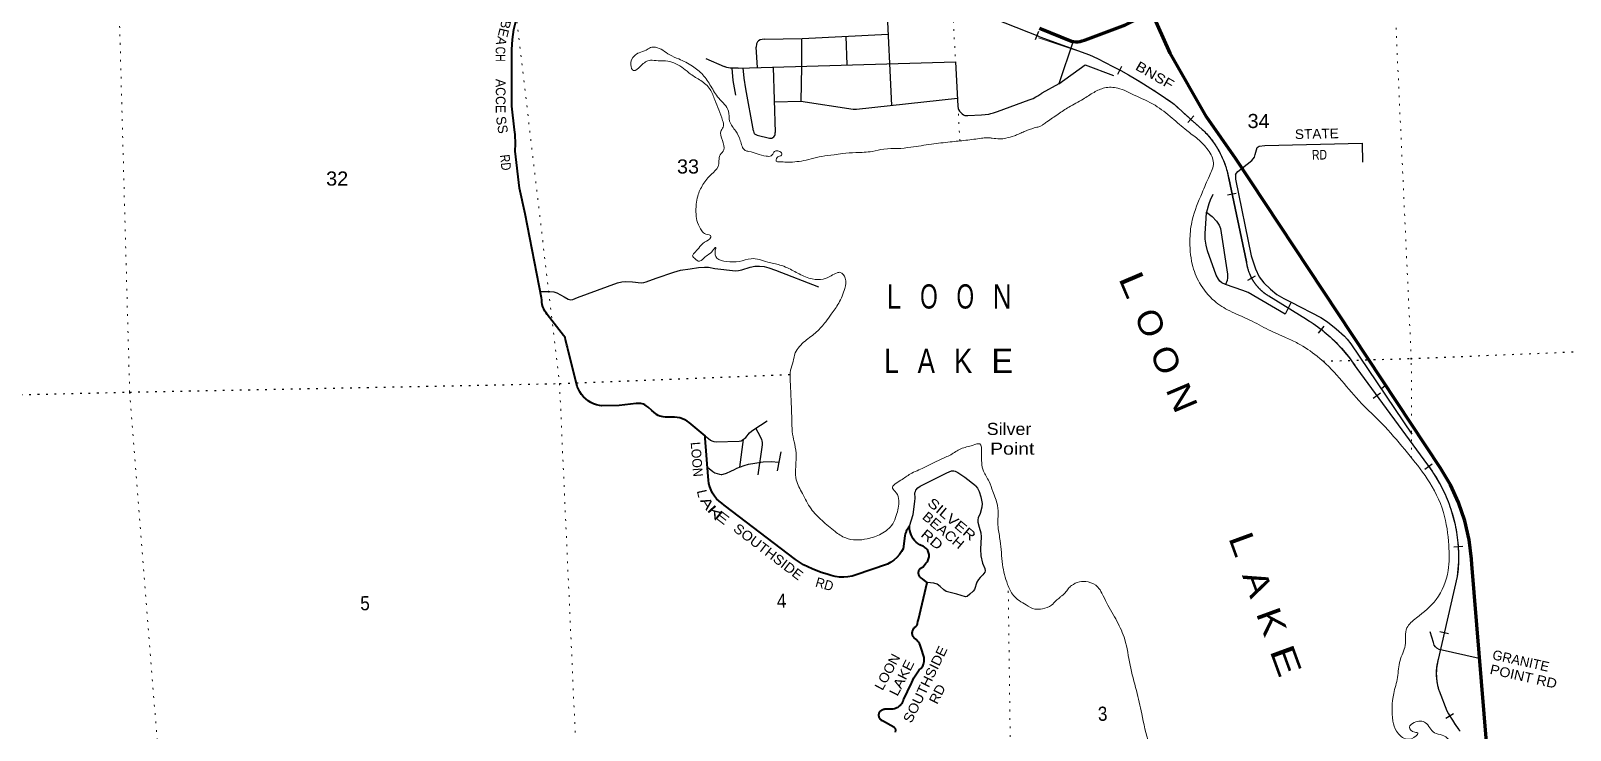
# Model space of a CAD drawing. Header units: feet. Extents: x 733631 to 986127, y 195788 to 388968.
# Drawn here: x 818814 to 837880, y 212274 to 220937 of the extents above; entities that cross this region are included whole.
import ezdxf
from ezdxf.enums import TextEntityAlignment as Align

# ---------------------------------------------------------------- set-up
doc = ezdxf.new("R2010")
doc.units = ezdxf.units.FT
doc.header["$LTSCALE"] = 70
doc.linetypes.add('DOTTED', pattern=[1.5, 0.3, -1.2])
for name, color, linetype, lineweight in [('20', 7, 'Continuous', 70), ('23', 7, 'Continuous', 70), ('26', 7, 'Continuous', 40), ('29', 7, 'Continuous', 25), ('34', 7, 'Continuous', 25), ('39', 7, 'Continuous', 13), ('6', 7, 'DOTTED', 25), ('7', 7, 'DOTTED', 13)]:
    doc.layers.add(name, color=color, linetype=linetype, lineweight=lineweight)
for name, color, linetype in [('27', 7, 'Continuous'), ('30', 7, 'Continuous'), ('41', 7, 'Continuous'), ('42', 7, 'Continuous')]:
    doc.layers.add(name, color=color, linetype=linetype)

msp = doc.modelspace()

# ---------------------------------------------------------------- linework, layer by layer
at = {"layer": '20'}
msp.add_lwpolyline([(837774.63, 210446.28), (837734.98, 210480.13), (837516.66, 210710.1), (837323.57, 210961.63), (837157.83, 211231.97), (837021.25, 211518.15), (836915.34, 211817.04), (836841.25, 212125.36), (836660.2, 214331.94), (836656.96, 214393.27), (836628.5, 214632.49), (836575.19, 214867.42), (836497.61, 215095.49), (836396.62, 215314.21), (836273.32, 215521.16), (833740.47, 219349.33), (833376.47, 219869.59), (832923.38, 220658.01), (832697.11, 221168.98)], dxfattribs=at)
at = {"layer": '23'}
msp.add_lwpolyline([(831307.05, 220971.02), (831702.68, 220809.83), (831729.4, 220804.54), (831756.53, 220802.06), (831783.76, 220802.43), (831810.81, 220805.65), (831837.37, 220811.68), (831863.16, 220820.45), (831875.6, 220825.8), (832373.56, 221012.47), (832659.05, 221156.12), (832697.11, 221168.98)], dxfattribs=at)
at = {"layer": '26'}
for points in [[(825143.68, 217579.38), (825142.16, 217604.46), (825137.35, 217629.38), (824937.14, 218668.58), (824868.06, 218988.29), (824811.31, 219446.06), (824816.89, 219534.98), (824813.43, 219652.19), (824803.32, 219709.79), (824770.37, 220004.94), (824770.38, 220678.93), (824770.33, 220707.16), (824778.05, 220830.86), (824798.66, 220953.06), (824879.16, 221284.49), (824892.95, 221337.55)], [(829618.45, 214519.13), (829599.43, 214487.07), (829571.43, 214448.55), (829539.55, 214413.17), (829504.14, 214381.32), (829465.6, 214353.34), (829424.35, 214329.54), (829023.46, 214192.58), (828985.55, 214182.14), (828934.12, 214172.93), (828882.01, 214169.14), (828829.79, 214170.83), (828778.03, 214177.96), (828727.31, 214190.46), (828678.16, 214208.2), (828604.53, 214228.69), (828492.06, 214270.65), (828384.6, 214324.14), (828283.31, 214388.56), (827402.88, 215062.73), (827370.84, 215084.01), (827337.82, 215111.02), (827307.81, 215141.33), (827281.13, 215174.62), (827258.08, 215210.51), (827238.9, 215248.61), (827223.81, 215288.51), (827212.97, 215329.77), (827206.51, 215371.93), (827204.49, 215414.54), (827168.06, 215889.42), (827165.72, 215919.95), (827142.13, 215939.42), (826992.36, 216063.09), (826969.64, 216083.14), (826942.77, 216102.43), (826914.02, 216118.81), (826883.73, 216132.09), (826852.21, 216142.14), (826819.81, 216148.83), (826786.89, 216152.1), (826692.06, 216152.31), (826691.72, 216152.29), (826669.49, 216151.97), (826647.35, 216153.97), (826625.54, 216158.27), (826604.29, 216164.83), (826583.85, 216173.57), (826564.44, 216184.41), (826554.52, 216191.39), (826529.35, 216211.99), (826504.52, 216233.81), (826459.75, 216273.14), (826449.46, 216282.44), (826434.91, 216293.32), (826419.3, 216302.62), (826402.8, 216310.24), (826385.6, 216316.09), (826367.88, 216320.11), (826349.84, 216322.26), (826331.68, 216322.51), (826313.58, 216320.86), (826100.22, 216294.56), (825888.45, 216290.51), (825855.59, 216295.38), (825818.86, 216304.57), (825783.3, 216317.56), (825749.28, 216334.19), (825717.19, 216354.28), (825687.38, 216377.62), (825660.17, 216403.95), (825635.86, 216432.98), (825614.72, 216464.39), (825596.97, 216497.84), (825582.82, 216532.96), (825572.42, 216569.36), (825467.17, 216992.79), (825460.37, 217020.17), (825454.94, 217042.79), (825438.45, 217111.45), (825432.44, 217136.49), (825413.21, 217161.45), (825211.09, 217423.82), (825196.42, 217442), (825180.42, 217466.19), (825167.05, 217491.92), (825156.43, 217518.9), (825148.7, 217546.84), (825143.92, 217575.44), (825143.68, 217579.38)], [(829748.72, 213424.57), (829743.47, 213432.95), (829739.13, 213441.84), (829735.75, 213451.13), (829733.35, 213460.73), (829731.97, 213470.52), (829731.62, 213480.41), (829732.31, 213490.27), (829734.02, 213500.01), (829736.74, 213509.52), (829740.44, 213518.69), (829745.08, 213527.43), (829750.61, 213535.63), (829756.96, 213543.21), (829764.07, 213550.08), (829767.96, 213552.79), (829774.58, 213558.26), (829780.59, 213564.39), (829785.92, 213571.12), (829790.52, 213578.37), (829794.35, 213586.05), (829797.34, 213594.1), (829797.44, 213594.48), (829801.13, 213619.71), (829806.95, 213644.48), (829914.88, 214104.54), (829884.58, 214128.32), (829859.51, 214148), (829834.58, 214164.04), (829829.95, 214168.69), (829824.73, 214175.17), (829820.2, 214182.17), (829816.44, 214189.6), (829813.47, 214197.38), (829811.33, 214205.44), (829810.05, 214213.67), (829809.63, 214221.99), (829810.08, 214230.3), (829811.41, 214238.53), (829813.58, 214246.57), (829816.58, 214254.34), (829820.38, 214261.76), (829824.93, 214268.73), (829830.19, 214275.19), (829836.09, 214281.07), (829842.58, 214286.3), (829849.58, 214290.82), (829857.01, 214294.59), (829864.79, 214297.55), (829900.24, 214342.67), (829907.53, 214350.12), (829915.92, 214360.46), (829923.18, 214371.62), (829929.23, 214383.48), (829934.02, 214395.91), (829937.47, 214408.77), (829939.56, 214421.92), (829940.27, 214435.22), (829939.58, 214448.51), (829937.51, 214461.67), (829934.07, 214474.53), (829929.31, 214486.97), (829923.28, 214498.84), (829916.03, 214510.01), (829907.66, 214520.36), (829898.25, 214529.79), (829887.91, 214538.17), (829876.75, 214545.43), (829864.89, 214551.49), (829852.46, 214556.27), (829839.6, 214559.73), (829823.04, 214569.14), (829800.32, 214584.86), (829779.36, 214602.86), (829760.4, 214622.96), (829743.65, 214644.93), (829729.29, 214668.54), (829717.47, 214693.51), (829708.32, 214719.58), (829701.96, 214746.47), (829698.43, 214773.87), (829698.37, 214776.5), (829697.79, 214801.51), (829679.81, 214776.5), (829675.2, 214770.02), (829657.47, 214738.59), (829653.96, 214730.49), (829643.14, 214705.53), (829639.82, 214680.49), (829618.45, 214519.13)], [(829522.29, 212249.35), (829527.82, 212274.41), (829527.26, 212279.14), (829526.2, 212283.83), (829524.66, 212288.39), (829522.65, 212292.76), (829520.2, 212296.89), (829517.33, 212300.75), (829514.07, 212304.28), (829510.45, 212307.45), (829506.53, 212310.23), (829502.34, 212312.59), (829360.82, 212388.99), (829355.87, 212391.74), (829349.05, 212396.35), (829342.76, 212401.65), (829337.05, 212407.57), (829331.99, 212414.06), (829327.64, 212421.05), (829324.05, 212428.45), (829321.24, 212436.19), (829319.26, 212444.17), (829318.13, 212452.32), (829317.86, 212460.55), (829318.44, 212468.76), (829319.88, 212476.86), (829322.16, 212484.76), (829325.26, 212492.39), (829329.13, 212499.65), (829333.74, 212506.46), (829339.04, 212512.76), (829344.97, 212518.47), (829351.46, 212523.52), (829358.44, 212527.87), (829365.85, 212531.47), (829373.58, 212534.27), (829381.57, 212536.25), (829389.72, 212537.38), (829397.94, 212537.66), (829406.15, 212537.07), (829486.82, 212538.61), (829494.26, 212539.4), (829510.11, 212542.33), (829525.57, 212546.9), (829540.47, 212553.06), (829554.65, 212560.74), (829567.94, 212569.86), (829580.21, 212580.32), (829591.32, 212592.01), (829601.14, 212604.79), (829609.57, 212618.53), (829616.53, 212633.08), (829621.92, 212648.27), (829720.84, 212856.25), (829724.86, 212866.36), (829750.66, 212921.07), (829782.04, 212972.78), (829818.65, 213020.93), (829836.58, 213039.99), (829860.11, 213065.01), (829871.18, 213089.99), (829871.65, 213091.19), (829876.09, 213107.13), (829878.85, 213123.45), (829879.88, 213139.97), (829879.55, 213147.87), (829876.77, 213172.76), (829869.32, 213197.87), (829846.17, 213275.91), (829838.64, 213301.28), (829829.76, 213325.91), (829829.29, 213327.15), (829819.56, 213346.45), (829807.86, 213364.63), (829802.08, 213371.83), (829779.18, 213396.76), (829754.1, 213417.69), (829748.72, 213424.57)]]:
    msp.add_lwpolyline(points, dxfattribs=at)
at = {"layer": '29'}
for p, q in [((829414.07, 221307.93), (829473.89, 220013.55)), ((828909.82, 220870.52), (828918.9, 220514.49)), ((827812.73, 220481.77), (827796.85, 220735.56)), ((827174.15, 220592.33), (827402, 220493.65)), ((828009.45, 220485.04), (828032.99, 219675.3)), ((827764.21, 219698.45), (827669.55, 220217.92)), ((830785.5, 219938.7), (831178.66, 220080.89)), ((830417.73, 219886.53), (830589.04, 219895.86)), ((833376.31, 218689.75), (833443.74, 218636.03)), ((835162.65, 217061.64), (835918.75, 215942.3)), ((835542.11, 216505.53), (835594.01, 216547.87)), ((827635.04, 215874.64), (827591.93, 215530.97)), ((828104.52, 215720.65), (828056.52, 215487.39)), ((836753.93, 213163.08), (836258.96, 213274.35))]:
    msp.add_line(p, q, dxfattribs=at)
for points in [[(827895.84, 220834.43), (827848.98, 220825.67), (827826.43, 220812.51), (827815.15, 220801.22), (827802, 220776.78), (827796.85, 220735.56)], [(827895.84, 220834.43), (828365.76, 220843.41), (829433.08, 220896.59)], [(828359.8, 220843.11), (828358.39, 220489.69), (828352.38, 220065.28)], [(831722.82, 220810.51), (831546.99, 220281.16), (831337.06, 220163.24)], [(827573.85, 220474.7), (827513.11, 220472.65), (827475.53, 220475.47), (827433.25, 220482.99), (827402, 220493.65)], [(827495.01, 220474.01), (827510.29, 220319.4), (827541.3, 220139.84)], [(827573.85, 220474.7), (830265.97, 220554.34), (830296.67, 220003.97)], [(827669.55, 220217.92), (827649.8, 220351.84), (827636.34, 220476.55)], [(831546.99, 220281.16), (831873.89, 220516.57), (832225.29, 220383.01)], [(828024.71, 220057.58), (828352.38, 220065.28), (828999.94, 219967.32), (829042.23, 219967.34), (830291.25, 220101.07)], [(831178.66, 220080.89), (831228.07, 220100.37), (831262.83, 220117.29), (831285.38, 220131.39), (831337.06, 220163.24)], [(830296.67, 220003.97), (830300.72, 219976.26), (830305.42, 219960.28), (830316.69, 219940.53), (830330.79, 219923.61), (830350.52, 219906.69), (830366.49, 219896.34), (830383.4, 219889.76), (830417.73, 219886.53)], [(830589.04, 219895.86), (830678.89, 219905.28), (830706.14, 219910.92), (830739.03, 219921.26), (830785.5, 219938.7)], [(827764.21, 219698.45), (827770.09, 219674.92), (827774.79, 219667.4), (827778.54, 219661.76), (827786.06, 219655.18), (827811.68, 219642.79), (827962.17, 219606.46), (827982.42, 219605.35), (827993.7, 219608.17), (828003.09, 219613.81), (828015.31, 219624.16), (828027.52, 219640.14), (828031.28, 219653.3), (828032.99, 219675.3)], [(833735.84, 219155.66), (833764.07, 219194.3), (833935.43, 219329), (833970.35, 219370.69), (833977.85, 219404.47), (834002.75, 219493.16), (834026.61, 219509.56), (834098.69, 219517.09), (835302.28, 219543.79), (835306.88, 219309.74)], [(833735.84, 219155.66), (833734.06, 219100.48), (833930.05, 218149.38)], [(833454.67, 218911.22), (833419.94, 218838.63), (833404.26, 218792.66), (833376.31, 218689.75)], [(833610.58, 217793.74), (833564.84, 217816.22), (833541.05, 217835.69), (833523.75, 217861.66), (833493.47, 217911.43), (833387.5, 218212.2), (833370.2, 218281.44), (833359.38, 218357.17), (833357.22, 218424.25), (833370.2, 218612.51), (833376.31, 218689.75)], [(833443.74, 218636.03), (833497.8, 218577.88), (833532.4, 218530.28), (833549.7, 218489.17), (833636.21, 217922.25), (833636.21, 217878.97), (833631.88, 217844.35), (833610.58, 217793.74)], [(833930.05, 218149.38), (833981.15, 217990.4), (834028.73, 217890.87), (834087.13, 217815.13), (834167.15, 217735.07), (834247.17, 217670.16), (834333.68, 217620.39), (834424.61, 217576.84)], [(825124.96, 217708.42), (825240.86, 217708.14), (825290.66, 217705.32), (825327.3, 217693.1), (825421.25, 217640.45), (825469.17, 217613.19), (825501.11, 217605.67), (825529.3, 217609.43), (825586.6, 217632.93), (826078.91, 217813.44), (826136.23, 217829.42), (826180.38, 217832.24), (826266.81, 217828.48), (826372.04, 217817.2), (826405.87, 217820.96), (826435.93, 217828.48), (826559.94, 217873.61), (826777.91, 217948.82), (826860.6, 217971.38), (826980.85, 217990.18), (827082.33, 218005.22), (827157.48, 218008.99), (827207.28, 218008.04), (827285.25, 217993.95), (827540.8, 217963.86), (827579.33, 217968.56), (827619.72, 217975.14), (827724.94, 218008.99), (827782.27, 218021.21), (827837.69, 218020.27), (827896.89, 218015.57), (827954.19, 218001.47), (828036.86, 217971.38), (828571.84, 217766.18)], [(833890.78, 217697.41), (833826.53, 217721.01), (833610.58, 217793.74)], [(834424.61, 217576.84), (834351.62, 217428.14), (833890.78, 217697.41)], [(834424.61, 217576.84), (834792.17, 217384.53), (834872.19, 217332.6), (834982.49, 217246.05), (835084.13, 217153.01), (835118.74, 217116.22), (835162.65, 217061.64)], [(827165.72, 215919.95), (827232.15, 215866.88), (827247.65, 215857.94), (827272.55, 215849.96), (827304.02, 215846.66), (827587.75, 215852.3), (827610.77, 215858.42), (827623.45, 215865.46), (827668.55, 215901.19), (827716.94, 215955.26), (827739.95, 215976.4), (827768.14, 215997.08), (827933.75, 216105.32)], [(827792.98, 216010.38), (827841.42, 215919.99), (827864.44, 215873.46), (827869.61, 215857.94), (827873.83, 215836.8), (827873.36, 215807.18), (827817.42, 215436.35)], [(827196.03, 215531.25), (827260.8, 215478.13), (827287.12, 215462.16), (827315.29, 215451.81), (827343.49, 215444.3), (827366.04, 215442.42), (827370.74, 215442.42), (827390.46, 215445.24), (827429.92, 215457.45), (827484.41, 215481.89), (827527.63, 215504.46), (827559.57, 215519.5), (827649.76, 215551.46), (827702.38, 215567.45), (827781.29, 215583.43), (827855.52, 215595.66), (827882.76, 215598.47), (827984.23, 215602.23), (828078.75, 215595.44)], [(829697.79, 214801.51), (829741.11, 214945.99), (829763.66, 215107.69), (829766.48, 215146.25), (829763.66, 215212.99), (829770.24, 215228.98), (829774.94, 215246.83), (829802.18, 215275.98), (829827.55, 215295.72), (830158.26, 215461.18), (830215.56, 215484.69), (830226.84, 215486.57), (830244.69, 215487.5), (830260.66, 215482.81), (830297.3, 215464.94), (830383.74, 215408.53), (830512.45, 215306.07), (830519.03, 215295.72), (830538.76, 215272.22), (830561.3, 215228.98), (830579.16, 215164.1), (830597.01, 215082.32), (830594.19, 215036.24), (830571.64, 214957.27), (830549.09, 214904.62), (830543.46, 214878.31), (830545.34, 214851.98), (830560.37, 214788.05), (830581.04, 214716.61), (830582.92, 214667.71), (830575.4, 214517.29), (830579.16, 214434.56), (830601.71, 214344.31), (830628.01, 214276.62), (830634.58, 214249.38), (830628.01, 214231.49), (830605.46, 214197.65), (830571.64, 214163.8), (830550.03, 214138.44), (830530.3, 214107.39), (830501.17, 214016.22), (830485.21, 213994.58), (830443.87, 213956.97), (830412.86, 213929.73), (830391.26, 213926.89), (830282.27, 213956.97), (830151.68, 213991.78), (830120.68, 214013.38), (830075.58, 214054.75), (830038, 214081.07), (830000.42, 214096.11), (829914.88, 214104.54)], [(836258.96, 213274.35), (836229.29, 213289.5), (836209.82, 213304.65), (836194.68, 213328.45), (836186.03, 213360.91), (836147.1, 213490.74)]]:
    msp.add_lwpolyline(points, dxfattribs=at)
at = {"layer": '34', "lineweight": 13}
for p, q in [((827659.71, 222308.39), (831306, 220865.73)), ((831295.9, 220850.57), (831924.28, 220637.51)), ((833649.69, 219109.82), (833868.02, 218074.52)), ((834146.46, 217651.54), (834614.02, 217362.29)), ((835235.48, 216754.94), (836110.59, 215562.11)), ((836479.87, 214176.28), (836244.09, 213149.81)), ((836255.1, 212762.19), (836350.14, 212514.85))]:
    msp.add_line(p, q, dxfattribs=at)
at = {"layer": '34'}
for p, q in [((831294.6, 220928.69), (831253.91, 220825.84)), ((832277, 220399.17), (832328.61, 220497)), ((833145.55, 219799.16), (833218.29, 219882.49)), ((833635.6, 218904.72), (833743.83, 218927.54)), ((833885.41, 217848.12), (833982.38, 217901.32)), ((834764, 217191.16), (834831.15, 217279.05)), ((835440.19, 216385.46), (835529.38, 216450.89)), ((836081.03, 215508.08), (836169.4, 215574.61)), ((836437.96, 214545.76), (836548.34, 214552.9)), ((836265.78, 213494.85), (836373.58, 213470.09)), ((836341.27, 212424.43), (836435.77, 212481.91))]:
    msp.add_line(p, q, dxfattribs=at)
for points in [[(831311.08, 220862.54), (827659.28, 222307.38)], [(831311.08, 220862.53), (831924.69, 220638.53), (832023.57, 220592.7), (832120.8, 220544.88), (832217.26, 220495.37), (832313.76, 220444.46), (832408.67, 220391.54), (832502.23, 220337.19), (832595.84, 220281.44), (832687.86, 220223.69), (832778.53, 220164.5), (832868.98, 220103.35), (832957.53, 220041.02), (832974.08, 220029.38), (833174.4, 219846.45), (833323.22, 219716.53), (833337.38, 219702.79), (833351.12, 219688.82), (833364.64, 219674.61), (833378.07, 219660.17), (833391.13, 219645.46), (833403.86, 219630.6), (833416.52, 219615.5), (833428.79, 219600.15), (833440.74, 219584.62), (833452.53, 219568.79), (833463.93, 219552.87), (833475.18, 219536.77), (833486.11, 219520.36), (833496.65, 219503.85), (833506.95, 219487.11), (833517.02, 219470.27), (833526.77, 219453.13), (833536.21, 219435.96), (833545.34, 219418.47), (833554.14, 219400.98), (833562.72, 219383.24), (833570.89, 219365.41), (833578.75, 219347.42), (833586.38, 219329.35), (833593.61, 219311.02), (833600.6, 219292.61), (833607.2, 219274.12), (833613.56, 219255.53), (833619.44, 219236.78), (833625.09, 219217.96), (833630.42, 219199.11), (833635.44, 219180.1), (833640.05, 219161.01), (833644.35, 219141.75), (833648.42, 219122.57), (833650.77, 219110.03), (833869.1, 218074.71), (833870.43, 218064.72), (833871.96, 218054.86), (833873.66, 218045.01), (833875.49, 218035.13), (833877.53, 218025.34), (833879.74, 218015.62), (833882.08, 218005.87), (833884.62, 217996.19), (833887.34, 217986.6), (833890.23, 217976.97), (833893.28, 217967.47), (833896.44, 217957.99), (833899.82, 217948.54), (833903.36, 217939.23), (833907.09, 217929.93), (833910.91, 217920.7), (833914.95, 217911.51), (833919.11, 217902.45), (833923.49, 217893.41), (833927.96, 217884.49), (833932.61, 217875.61), (833937.41, 217866.86), (833942.37, 217858.18), (833947.45, 217849.58), (833952.74, 217841.06), (833958.14, 217832.61), (833963.7, 217824.3), (833969.36, 217816.06), (833975.23, 217807.96), (833981.22, 217799.93), (833987.3, 217792.04), (833993.54, 217784.22), (833999.94, 217776.53), (834006.51, 217768.92), (834013.12, 217761.44), (834019.93, 217754.11), (834026.85, 217746.89), (834033.88, 217739.74), (834041, 217732.78), (834048.34, 217725.91), (834055.71, 217719.16), (834063.25, 217712.59), (834070.83, 217706.1), (834078.62, 217699.75), (834086.44, 217693.57), (834094.38, 217687.52), (834102.46, 217681.55), (834110.65, 217675.82)], [(834110.65, 217675.82), (834118.87, 217670.16), (834127.25, 217664.69), (834135.73, 217659.29), (834144.23, 217654.12), (834147.03, 217652.48), (834614.6, 217363.23), (834643.02, 217345.82), (834670.89, 217327.86), (834698.47, 217309.41), (834726.01, 217290.54), (834753, 217271.12), (834779.52, 217251.3), (834806.02, 217231.06), (834831.96, 217210.25), (834857.44, 217189.07), (834882.78, 217167.3), (834907.51, 217145.23), (834932.03, 217122.83), (834956.17, 217099.79), (834979.68, 217076.45), (835002.89, 217052.63), (835025.75, 217028.58), (835048.21, 217003.87), (835070.14, 216979.04), (835091.7, 216953.55), (835112.71, 216927.94), (835133.44, 216901.84), (835153.54, 216875.44), (835173.18, 216848.65), (835192.47, 216821.64), (835211.19, 216794.06), (835229.56, 216766.28), (835236.39, 216755.56), (836111.47, 215562.77), (836131.3, 215536.43), (836150.42, 215509.78), (836169.09, 215482.79), (836187.58, 215455.42), (836205.35, 215427.74), (836222.56, 215399.86), (836239.58, 215371.62), (836255.89, 215343.06), (836271.63, 215314.3), (836287.04, 215285.06), (836301.77, 215255.78), (836316.2, 215226.27), (836330.03, 215196.29), (836343.19, 215166.28), (836355.89, 215135.93), (836368.18, 215105.49), (836379.87, 215074.6), (836391.04, 215043.78), (836401.59, 215012.5), (836411.63, 214981.3), (836421.22, 214949.76), (836430.12, 214918.16), (836438.47, 214886.38), (836446.39, 214854.52), (836453.6, 214822.35), (836460.41, 214790.11), (836466.53, 214757.82), (836472.25, 214725.45), (836477.13, 214692.92), (836481.59, 214660.32), (836485.53, 214627.78), (836488.91, 214595.06), (836491.61, 214562.29), (836493.74, 214529.33), (836495.49, 214496.55), (836496.42, 214463.62), (836496.82, 214430.77), (836496.8, 214397.83), (836496.15, 214365.11), (836494.78, 214332.08), (836493.03, 214299.24), (836490.49, 214266.51), (836487.67, 214233.81), (836484.04, 214200.96), (836480.95, 214176.09), (836245.16, 213149.55), (836242.15, 213138.25), (836239.42, 213126.98), (836236.87, 213115.65), (836234.45, 213104.21), (836232.3, 213092.79), (836230.36, 213081.36), (836228.53, 213069.84), (836226.97, 213058.31), (836225.63, 213046.8), (836224.47, 213035.16), (836223.52, 213023.61), (836222.71, 213012.02), (836222.15, 213000.36), (836221.82, 212988.77), (836221.69, 212977.12), (836221.7, 212965.51), (836221.97, 212953.83), (836222.4, 212942.25), (836223.09, 212930.59), (836223.95, 212919.03)], [(836223.95, 212919.03), (836224.99, 212907.42), (836226.26, 212895.88), (836227.75, 212884.35), (836229.38, 212872.86), (836231.28, 212861.35), (836233.34, 212849.87), (836235.62, 212838.47), (836238.04, 212827.1), (836240.76, 212815.79), (836243.62, 212804.51), (836246.65, 212793.32), (836249.89, 212782.15), (836253.36, 212771.05), (836256.14, 212762.56), (836351.14, 212515.33), (836374.19, 212475.39), (836398.05, 212436.15), (836422.62, 212397.28), (836447.77, 212358.46), (836473.69, 212320.39), (836500.2, 212282.93), (836506.41, 212274.2), (836515.05, 212260.3)]]:
    msp.add_lwpolyline(points, dxfattribs=at)
at = {"layer": '34', "lineweight": 13}
for centre, radius, start, end in [((829339.28, 214976.16), 6223.6, 54.27289, 65.45828), ((843489.16, 231412.99), 15497.98, 227.27153, 229.00446), ((832543.88, 218903.93), 1124.81, 10.54712, 46.19595), ((834437.8, 218146.46), 574.3, 187.19581, 239.51652), ((833629.23, 215733), 1903.78, 32.46566, 58.8501), ((834612.59, 214420.83), 1883.22, 352.53884, 37.30279), ((836888.17, 212974.14), 667.61, 164.74365, 198.5103), ((838644.34, 213821.47), 2640.19, 209.66279, 215.89306)]:
    msp.add_arc(centre, radius, start, end, dxfattribs=at)
at = {"layer": '39'}
for points in [[(830589.2, 219605.99), (830395.32, 219581.02), (830202.01, 219561.16), (829968.53, 219532.46), (829715.03, 219495.29), (829549.92, 219477.99), (829380.55, 219472.73), (829233.82, 219443.66), (829034.39, 219427.73), (828867.15, 219416.46), (828762.54, 219400.31), (828609.57, 219381.23), (828479.02, 219350.45), (828358.48, 219323.9), (828247.75, 219311.68), (828175.14, 219310.3), (828088.3, 219314.7), (828045.76, 219323.99), (828049.17, 219356.38), (828088.97, 219385.43), (828112.94, 219398.01), (828114.65, 219414.2), (828077.73, 219445.82), (828031.3, 219446.96), (828007.68, 219416.2), (827983.98, 219389.48), (827921.53, 219384.25), (827810.03, 219412.43), (827708.57, 219442.81), (827661.92, 219456.07), (827601.04, 219580.17), (827544.38, 219694.25), (827469.38, 219818.09), (827454.93, 219941.06), (827334.83, 220102.42), (827237.18, 220250.06), (827137.63, 220391.61), (827008.45, 220500.27), (826839.32, 220587.96), (826727.35, 220640.37), (826550.04, 220733.97), (826489.57, 220730.79), (826433.72, 220697.4), (826347.58, 220665.44), (826289.78, 220627.97), (826245.52, 220516), (826277.16, 220443.87), (826370.83, 220504.25), (826488.55, 220573.18), (826585.55, 220564.93), (826704.66, 220561.14), (826804.14, 220528.69), (826898.03, 220471.9), (826986.14, 220400.84), (827110.75, 220320.39), (827227.83, 220211.5), (827284.79, 220081.26), (827337.61, 219957), (827382.51, 219824.51), (827393.86, 219758.05), (827364.69, 219700.92), (827379.15, 219577.95), (827397.48, 219463.14), (827352.29, 219399.64), (827326.8, 219255.7), (827243.87, 219161.18), (827139.41, 219031.9), (827073.54, 218889.21), (827055.26, 218789.86), (827053.62, 218664.56), (827071.72, 218561.86), (827124.11, 218459.82), (827173.32, 218418.33), (827238.44, 218389.27), (827236.58, 218381.15), (827159.08, 218319.06), (827085.85, 218244.92), (827030.57, 218181.23), (827010.98, 218150.55), (827048.1, 218108.83), (827080.83, 218085.21), (827094.95, 218085.48), (827166.63, 218135.34), (827222.32, 218176.81), (827257.97, 218211.84), (827297.54, 218253.01), (827292.14, 218218.56), (827310.13, 218121.92), (827431.99, 218079.8), (827587.32, 218080.74), (827735.98, 218113.89), (827940.57, 218071.33)], [(831351.49, 219776.42), (831399.47, 219809.35), (831537.44, 219904.97), (831669.64, 219992.31), (831847.84, 220091.32), (831982.19, 220174.7), (832111.45, 220229.61), (832276.92, 220227.15), (832481.5, 220141.14), (832737.88, 220014.46), (832948.94, 219855.93), (833131.58, 219702.49), (833266.27, 219595.92), (833395.92, 219458.87), (833461.72, 219301.47), (833410.67, 219140.1), (833320.95, 218928.91), (833199.11, 218593.36), (833170.51, 218364.05), (833199.36, 218045.74), (833289.83, 217814.41), (833472.84, 217590.26), (833662.53, 217467.37), (833910.37, 217354.55), (834144.38, 217233.17), (834363.47, 217135.53), (834507.01, 217065.64), (834746.34, 216906.05), (835019.62, 216636.46), (835260.87, 216359.73), (835586.55, 216031.31), (835863.61, 215709.31), (836110.38, 215388.31), (836309.97, 214970.73), (836376.05, 214564.78), (836368.43, 214251.31), (836219.13, 213892.6), (835974.69, 213664.03), (835857.82, 213540.84), (835834.85, 213323.83), (835772.6, 213135.81), (835741.24, 212928.63), (835693.56, 212726.95), (835684.81, 212387.16), (835727.36, 212261.3), (835857.74, 212162.67), (835973.3, 212204.99), (835994.44, 212236.02), (835953.68, 212248.78), (835889.05, 212311.25), (835947.66, 212367.8), (836088.89, 212366.54), (836197.92, 212242.93), (836293.7, 212213.86), (836376.18, 212160.08), (836488.32, 212004.25), (836537.84, 211910.95), (836539.31, 211747.32), (836508.74, 211576.54), (836424.37, 211446.36), (836322.07, 211309.52), (836329.56, 211206.71), (836362.38, 211070.42), (836484.06, 210870.45), (836616.53, 210769.87), (836690.09, 210681.44), (836738.01, 210575.96), (836762.34, 210332.28), (836768.69, 210203.16), (836845.51, 210017.84), (836875.81, 209917.39)], [(830589.2, 219605.99), (830623.46, 219609.29), (830674.74, 219611.19), (830722.23, 219607.39), (830813.41, 219597.89), (830891.29, 219607.39), (830995.77, 219637.78), (831048.96, 219656.78), (831104.04, 219683.37), (831157.23, 219704.26), (831210.42, 219723.26), (831275.01, 219742.26), (831318.7, 219755.55), (831338.61, 219766), (831351.49, 219776.42)], [(827940.57, 218071.33), (828092.56, 218035.84), (828184.01, 218001.22), (828330.73, 217925.23), (828493.31, 217863.68), (828628.55, 217860.2), (828726.6, 217902.49), (828800.53, 217940.27), (828838.77, 217945.04), (828900.67, 217873.48), (828895.03, 217746.09), (828819.85, 217562.81), (828727.64, 217425.68), (828658.79, 217333.45), (828546.19, 217208.05), (828403.1, 217094.19), (828282.85, 216946.42), (828254.61, 216840.82), (828224.38, 216733.16), (828220.96, 216595.71), (828228.23, 216426.13), (828235.82, 216240.39), (828240.81, 216084.92), (828249.64, 215939.61), (828276.19, 215816.87), (828293.13, 215669.71), (828286.32, 215497.84), (828294.73, 215374.75), (828370.57, 215206.49), (828477.1, 215016.58), (828615.08, 214869.7), (828775.02, 214735.37), (828907.69, 214655.06), (829172.2, 214643.95), (829346.55, 214705.88), (829489.44, 214829.83), (829533.86, 214933.72), (829564.63, 215118.17), (829532.53, 215214.54), (829487.04, 215272.26), (829588.08, 215369.15), (829707.62, 215448.21), (829877.62, 215526.22), (830079.47, 215627.05), (830207.47, 215686.07), (830333.17, 215759.19), (830483.62, 215804.49), (830566.04, 215820.21), (830590.27, 215713.59), (830614.88, 215481.71), (830681.85, 215355.7), (830728.61, 215231.33), (830786.42, 215056.65), (830793.57, 214788.07), (830820.98, 214620.9), (830848.8, 214326.45), (830912.03, 214079.14), (830983.23, 213943.11), (831142.85, 213824.93), (831248.73, 213774.43), (831343.48, 213778.26), (831455.61, 213822.83), (831513.06, 213878.48), (831554.76, 213913.62), (831569.09, 213927.96)], [(833050.18, 211501.48), (832948.98, 211692.04), (832820.46, 211855.39), (832666.58, 212112.87), (832573.65, 212477.49), (832507.54, 212764.21), (832428.33, 213080.8), (832363.21, 213397.87), (832266.91, 213622.94), (832140.31, 213849.01), (832079.76, 213970.22), (832028.76, 214047.3), (831909.68, 214109.94), (831800.68, 214112.3), (831702.67, 214066.49)], [(831702.67, 214066.49), (831662.55, 214024.46), (831624.67, 213974.93), (831569.09, 213927.96)]]:
    msp.add_spline(points, degree=3, dxfattribs=at)
at = {"layer": '6'}
for points in [[(834816.01, 216843.87), (835900.96, 216878.59), (841172.21, 217089.99), (846502.56, 217283.2), (851426.66, 217381.77), (853842.94, 217459.29)], [(800675.91, 215806.27), (809694.27, 216150.87), (814910.05, 216339.41), (820038.34, 216461.62), (825362.64, 216567.37), (828218.04, 216678.74)]]:
    msp.add_lwpolyline(points, dxfattribs=at)
at = {"layer": '7'}
for points in [[(835916.41, 215644.96), (835911.77, 216863.92), (835663.57, 222261.92), (835582.52, 227674.82), (835214.62, 233160.82), (835008.77, 238626.06), (834816.04, 244241.28), (834843.09, 245102.53)], [(830320.56, 219573.48), (830184.26, 222074.24), (829982.48, 227565.97), (829779.72, 233003.13), (829556.07, 238478.28), (829534, 243856.25), (829567.13, 244906.07)], [(820980.58, 198619.85), (820935.13, 200254.66), (820688.92, 205537.43), (820461.51, 211103.43), (820038.34, 216461.62), (819890.38, 221881.64), (819659.65, 227199.06), (819388.53, 232729.87), (819435, 237688.91), (819095.99, 243076.99), (819061.34, 244518.57)], [(824556.62, 225899.75), (824736.42, 221887.33), (825362.64, 216567.37), (825601.74, 211233.95), (825271.39, 205610.83), (825791.77, 200444.41), (826002.56, 198804.54)], [(831250.82, 198998.73), (831080.02, 200747.48), (831133.08, 206100.62), (830954.06, 211457.42), (830918.88, 214059.13)]]:
    msp.add_lwpolyline(points, dxfattribs=at)

# ---------------------------------------------------------------- texts
at = {"layer": '27'}
for s, rotation, p in [('BEA', 256.348, (824648.36, 221083.63)), ('SS', 278.999, (824574.49, 219867.95))]:
    msp.add_text(s, height=120, rotation=rotation, dxfattribs=at).set_placement(p)
for s, rotation, width, p in [('CH', 269.999, 0.8, (824571.61, 220740.32)), ('ACCE', 269.999, 0.95, (824573.53, 220340.53)), ('RD', 276.713, 0.85, (824622.98, 219396.88)), ('LOON', 274.387, 0.95, (826986.96, 215839.66)), ('L', 282.558, 1.05, (827062.31, 215238.4)), ('A', 302.558, 1.45, (827098.73, 215118.67)), ('SILVER', 320, 1.25, (829909.08, 215071.31)), ('K', 312.558, 1.7, (827181.68, 214996.83)), ('E', 322.558, 1.55, (827275.83, 214910.34)), ('BEACH', 320, 1.1, (829845.08, 214900.57)), ('SOUTHSIDE', 322.558, 1.1, (827503.93, 214749.63)), ('RD', 320, 1.25, (829826.57, 214682.79)), ('RD', 343.759, 0.95, (828522.98, 214055.65)), ('LOON', 62, 1.05, (829362.98, 212757.41)), ('SOUTHSIDE', 64, 1.1, (829720.08, 212352.46)), ('LAKE', 63, 1.15, (829546.94, 212685.17)), ('RD', 63, 1.05, (830039.26, 212586.31))]:
    msp.add_text(s, height=120, rotation=rotation, dxfattribs=dict(at, width=width)).set_placement(p)
at = {"layer": '30'}
for s, rotation, width, p in [('STATE', 1.271, 1.05, (834471.6, 219595.38)), ('RD', 1.271, 0.8, (834683.31, 219339.6)), ('POINT RD', 347.33, 1.1, (836877.29, 212973.93))]:
    msp.add_text(s, height=120, rotation=rotation, dxfattribs=dict(at, width=width)).set_placement(p)
msp.add_text('GRANITE', height=120, rotation=347.33, dxfattribs=at).set_placement((836908.03, 213153.6))
at = {"layer": '34', "width": 1.2}
msp.add_text('BNSF', height=120, rotation=329.847, dxfattribs=at).set_placement((832483.93, 220463.47))
at = {"layer": '41'}
for s, rotation, width, p in [('L', 293.014, 1.35, (832338.95, 217734.35)), ('O', 293.014, 1.1, (832540.88, 217258.92)), ('O', 293.014, 1.1, (832735.43, 216800.89)), ('N', 293.014, 1.2, (832932.77, 216336.33)), ('L', 290.059, 1.25, (833691.21, 214526.32)), ('A', 290.059, 1.2, (833868.38, 214041.12)), ('K', 290.059, 1.25, (834041.51, 213567.01)), ('E', 290.059, 1.4, (834217.86, 213084.03))]:
    msp.add_text(s, height=300, rotation=rotation, dxfattribs=dict(at, width=width)).set_placement(p, align=Align.CENTER)
for s, width, p in [('L', 0.8, (829415.7, 217496.67)), ('O', 0.7, (829828.3, 217496.67)), ('O', 0.7, (830278.69, 217496.67)), ('N', 0.8, (830729.08, 217496.67)), ('L', 0.8, (829385.05, 216698.13)), ('A', 0.8, (829797.65, 216698.13)), ('K', 0.85, (830248.04, 216698.13))]:
    msp.add_text(s, height=300, dxfattribs=dict(at, width=width)).set_placement(p)
msp.add_text('E', height=300, dxfattribs=at).set_placement((830712.61, 216698.13))
at = {"layer": '42'}
for s, width, p in [('Silver', 1.1, (830653.97, 215930.58)), ('Point', 1.2, (830695.28, 215686.71))]:
    msp.add_text(s, height=150, dxfattribs=dict(at, width=width)).set_placement(p)
at = {"layer": '7', "width": 1.05}
for s, p in [('34', (833883.68, 219732.32)), ('33', (826817.11, 219169.2)), ('32', (822471.51, 219019.41))]:
    msp.add_text(s, height=175, dxfattribs=at).set_placement(p)
at = {"layer": '7', "width": 0.9}
for s, rotation, p in [('5', 1.094, (822896.63, 213758.26)), ('4', 1.094, (828055.64, 213788.97)), ('3', 1.946, (832033.38, 212388.44))]:
    msp.add_text(s, height=175, rotation=rotation, dxfattribs=at).set_placement(p)

doc.saveas('drawing.dxf')
